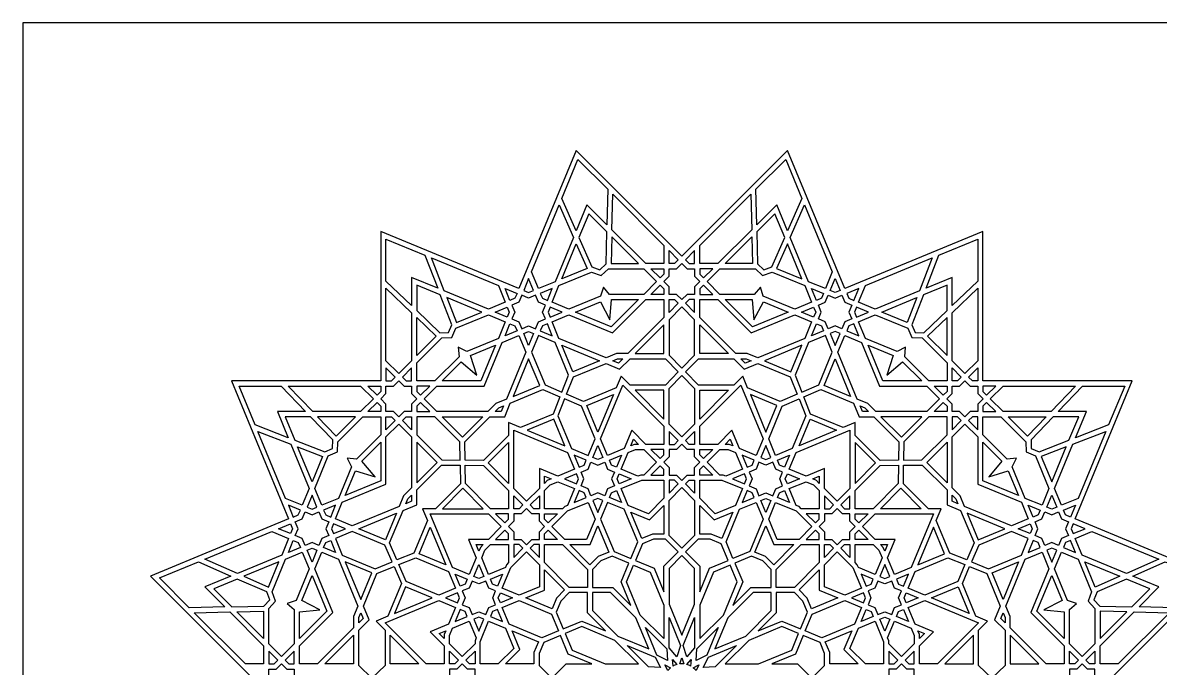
# Model space of a CAD drawing. Extents: x -172 to 1165, y -447 to 585.
# Drawn here: x -172 to 718, y 80 to 585 of the extents above; entities that cross this region are included whole.
import ezdxf

# ---------------------------------------------------------------- set-up
doc = ezdxf.new("R2010")
doc.units = 0
doc.layers.add('DEFAULT_LAYER', color=1, linetype='CONTINUOUS')

msp = doc.modelspace()

# ---------------------------------------------------------------- linework, layer by layer
at = {"layer": 'DEFAULT_LAYER'}
for points in [[(-172.46, -446.63), (1164.76, -446.63), (1164.76, 585.13), (-172.46, 585.13)], [(262.1, 478.07), (285.41, 454.77), (284.79, 427.05), (269.14, 442.7), (260.67, 422.26), (249.49, 447.62)], [(424.74, 478.07), (437.35, 447.62), (426.17, 422.26), (417.7, 442.7), (402.06, 427.05), (401.44, 454.77)], [(289.32, 450.85), (329.4, 410.77), (329.4, 396.6), (315.24, 396.6), (288.7, 423.14)], [(397.52, 450.85), (398.14, 423.14), (371.6, 396.6), (357.44, 396.6), (357.44, 410.77)], [(247.37, 442.51), (258.55, 417.14), (244.19, 382.47), (231.1, 377.05), (225.68, 390.14)], [(439.47, 442.51), (461.16, 390.14), (455.74, 377.05), (442.65, 382.47), (428.29, 417.14)], [(273.03, 394.21), (279.26, 391.82), (284.1, 396.41), (284.66, 421.52), (270.54, 435.64), (262.9, 417.19)], [(402.74, 396.41), (407.58, 391.82), (413.81, 394.21), (423.94, 417.19), (416.3, 435.64), (402.18, 421.52)], [(111.84, 415.83), (142.29, 403.22), (152.32, 377.38), (131.88, 385.85), (131.88, 363.72), (111.84, 382.87)], [(269.25, 392.85), (249.41, 384.63), (260.78, 412.08)], [(288.11, 396.6), (309.58, 396.6), (288.58, 417.61)], [(398.74, 396.6), (377.26, 396.6), (398.27, 417.61)], [(417.59, 392.85), (437.43, 384.63), (426.06, 412.08)], [(575, 415.83), (575, 382.87), (554.96, 363.72), (554.96, 385.85), (534.52, 377.38), (544.55, 403.22)], [(147.4, 401.1), (199.78, 379.41), (205.2, 366.32), (192.11, 360.9), (157.44, 375.26)], [(333.4, 396.6), (333.4, 406.77), (340.59, 399.58), (337.61, 396.6)], [(353.44, 396.6), (353.44, 406.77), (346.25, 399.58), (349.23, 396.6)], [(539.44, 401.1), (529.4, 375.26), (494.73, 360.9), (481.64, 366.32), (487.06, 379.41)], [(281.96, 378.21), (279.67, 371.15), (254.91, 360.9), (241.83, 366.32), (247.25, 379.41), (272.82, 390), (280.18, 387.19), (285.9, 392.6), (313.58, 392.6), (323.6, 382.59), (313.58, 372.57), (286.78, 372.57)], [(329.4, 392.6), (329.4, 388.39), (326.43, 385.41), (319.24, 392.6)], [(343.42, 396.75), (347.57, 392.6), (353.44, 392.6), (353.44, 386.73), (357.59, 382.59), (353.44, 378.44), (353.44, 372.57), (347.57, 372.57), (343.42, 368.42), (339.27, 372.57), (333.4, 372.57), (333.4, 378.44), (329.25, 382.59), (333.4, 386.73), (333.4, 392.6), (339.27, 392.6)], [(357.44, 392.6), (357.44, 388.39), (360.42, 385.41), (367.6, 392.6)], [(404.88, 378.21), (400.06, 372.57), (373.26, 372.57), (363.24, 382.59), (373.26, 392.6), (400.94, 392.6), (406.66, 387.19), (414.02, 390), (439.59, 379.41), (445.01, 366.32), (431.93, 360.9), (407.17, 371.15)], [(227.4, 375.52), (223.51, 384.91), (219.62, 375.52), (223.51, 373.91)], [(459.44, 375.52), (463.33, 384.91), (467.22, 375.52), (463.33, 373.91)], [(111.84, 377.34), (131.88, 358.18), (131.88, 320.65), (121.86, 310.64), (111.84, 320.65)], [(154.03, 342.53), (160.7, 342.71), (163.42, 348.8), (154.33, 372.22), (135.88, 379.86), (135.88, 359.89)], [(208.89, 367.85), (205, 377.24), (214.4, 373.35), (212.78, 369.46)], [(232.63, 373.35), (234.24, 369.46), (238.13, 367.85), (242.02, 377.24)], [(326.43, 379.76), (329.4, 376.78), (329.4, 372.57), (319.24, 372.57)], [(360.42, 379.76), (357.44, 376.78), (357.44, 372.57), (367.6, 372.57)], [(454.21, 373.35), (452.6, 369.46), (448.71, 367.85), (444.82, 377.24)], [(477.95, 367.85), (481.84, 377.24), (472.45, 373.35), (474.06, 369.46)], [(523.42, 348.8), (526.14, 342.71), (532.81, 342.53), (550.96, 359.89), (550.96, 379.86), (532.51, 372.22)], [(575, 377.34), (575, 320.65), (564.98, 310.64), (554.96, 320.65), (554.96, 358.18)], [(167.04, 350.52), (186.88, 358.73), (159.44, 370.1)], [(218.09, 371.82), (215.85, 366.4), (210.42, 364.16), (212.67, 358.73), (210.42, 353.31), (215.85, 351.07), (218.09, 345.65), (223.51, 347.89), (228.93, 345.65), (231.18, 351.07), (236.6, 353.31), (234.36, 358.73), (236.6, 364.16), (231.18, 366.4), (228.93, 371.82), (223.51, 369.58)], [(292.31, 326.21), (284.08, 322.81), (247.25, 338.06), (241.83, 351.15), (254.91, 356.57), (289.08, 342.42), (315.24, 368.57), (329.4, 368.57), (329.4, 354.4), (301.22, 326.21)], [(288.15, 347.13), (260.14, 358.73), (279.65, 366.82), (287.07, 352.54), (288.46, 368.57), (309.58, 368.57)], [(333.4, 368.57), (337.61, 368.57), (340.59, 365.59), (333.4, 358.4)], [(353.44, 368.57), (349.23, 368.57), (346.25, 365.59), (353.44, 358.4)], [(394.53, 326.21), (385.63, 326.21), (357.44, 354.4), (357.44, 368.57), (371.6, 368.57), (397.76, 342.42), (431.93, 356.57), (445.01, 351.15), (439.59, 338.06), (402.76, 322.81)], [(398.7, 347.13), (377.26, 368.57), (398.38, 368.57), (399.77, 352.54), (407.19, 366.82), (426.7, 358.73)], [(468.75, 371.82), (471, 366.4), (476.42, 364.16), (474.17, 358.73), (476.42, 353.31), (471, 351.07), (468.75, 345.65), (463.33, 347.89), (457.91, 345.65), (455.66, 351.07), (450.24, 353.31), (452.49, 358.73), (450.24, 364.16), (455.66, 366.4), (457.91, 371.82), (463.33, 369.58)], [(519.8, 350.52), (499.96, 358.73), (527.4, 370.1)], [(168.41, 331.18), (168.99, 323.78), (150.04, 304.83), (135.88, 304.83), (135.88, 319), (155.45, 338.57), (163.32, 338.78), (166.54, 345.98), (192.11, 356.57), (205.2, 351.15), (199.78, 338.06), (175.02, 327.8)], [(206.73, 362.62), (208.34, 358.73), (206.73, 354.84), (197.34, 358.73)], [(240.3, 362.62), (238.68, 358.73), (240.3, 354.84), (249.69, 358.73)], [(343.42, 314.74), (353.44, 324.98), (353.44, 352.75), (343.42, 362.76), (333.4, 352.75), (333.4, 324.98)], [(446.55, 362.62), (448.16, 358.73), (446.55, 354.84), (437.15, 358.73)], [(480.11, 362.62), (478.5, 358.73), (480.11, 354.84), (489.5, 358.73)], [(518.43, 331.18), (511.82, 327.8), (487.06, 338.06), (481.64, 351.15), (494.73, 356.57), (520.3, 345.98), (523.52, 338.78), (531.39, 338.57), (550.96, 319), (550.96, 304.83), (536.8, 304.83), (517.85, 323.78)], [(151.06, 339.84), (135.88, 324.65), (135.88, 354.36)], [(208.89, 349.62), (212.78, 348.01), (214.4, 344.12), (205, 340.23)], [(238.13, 349.62), (234.24, 348.01), (232.63, 344.12), (242.02, 340.23)], [(306.87, 326.21), (329.4, 326.21), (329.4, 348.75)], [(379.97, 326.21), (357.44, 326.21), (357.44, 348.75)], [(448.71, 349.62), (452.6, 348.01), (454.21, 344.12), (444.82, 340.23)], [(477.95, 349.62), (474.06, 348.01), (472.45, 344.12), (481.84, 340.23)], [(535.78, 339.84), (550.96, 324.65), (550.96, 354.36)], [(197.86, 287.09), (191.56, 280.8), (151.7, 280.8), (141.68, 290.81), (151.7, 300.83), (188.69, 300.83), (202.84, 335), (215.93, 340.42), (221.35, 327.33), (206.09, 290.5)], [(219.62, 341.95), (223.51, 343.56), (227.4, 341.95), (223.51, 332.56)], [(249.48, 296.05), (254.81, 309.35), (244.19, 335), (231.1, 340.42), (225.68, 327.33), (236.3, 301.68)], [(437.36, 296.05), (450.54, 301.68), (461.16, 327.33), (455.74, 340.42), (442.65, 335), (432.03, 309.35)], [(467.22, 341.95), (463.33, 343.56), (459.44, 341.95), (463.33, 332.56)], [(488.98, 287.09), (480.75, 290.5), (465.49, 327.33), (470.91, 340.42), (484, 335), (498.16, 300.83), (535.14, 300.83), (545.16, 290.81), (535.14, 280.8), (495.28, 280.8)], [(186.01, 304.83), (155.7, 304.83), (170.63, 319.76), (182.95, 309.41), (178.1, 324.75), (197.61, 332.83)], [(278.85, 320.64), (258.04, 312.02), (249.41, 332.83)], [(407.99, 320.64), (428.81, 312.02), (437.43, 332.83)], [(500.83, 304.83), (489.23, 332.83), (508.74, 324.75), (503.89, 309.41), (516.21, 319.76), (531.14, 304.83)], [(211.32, 292.67), (232.13, 301.29), (223.51, 322.11)], [(295.81, 308.6), (291.99, 299.37), (266.45, 288.79), (253.16, 294.48), (258.54, 307.9), (284.08, 318.48), (294.72, 314.07), (302.87, 322.21), (330.52, 322.21), (340.62, 311.88), (330.52, 301.54), (302.87, 301.54)], [(293.79, 318.78), (289.3, 320.64), (293.1, 322.21), (297.22, 322.21)], [(391.03, 308.6), (383.97, 301.54), (356.32, 301.54), (346.22, 311.88), (356.32, 322.21), (383.97, 322.21), (392.12, 314.07), (402.76, 318.48), (428.3, 307.9), (433.69, 294.48), (420.39, 288.79), (394.85, 299.37)], [(393.06, 318.78), (389.63, 322.21), (393.74, 322.21), (397.54, 320.64)], [(475.52, 292.67), (454.71, 301.29), (463.33, 322.11)], [(119.03, 307.81), (111.84, 315), (111.84, 304.83), (116.05, 304.83)], [(124.69, 307.81), (127.67, 304.83), (131.88, 304.83), (131.88, 315)], [(562.15, 307.81), (559.18, 304.83), (554.96, 304.83), (554.96, 315)], [(567.81, 307.81), (575, 315), (575, 304.83), (570.79, 304.83)], [(111.84, 300.83), (117.71, 300.83), (121.86, 304.98), (126.01, 300.83), (131.88, 300.83), (131.88, 294.96), (136.03, 290.81), (131.88, 286.66), (131.88, 280.8), (126.01, 280.8), (121.86, 276.65), (117.71, 280.8), (111.84, 280.8), (111.84, 286.66), (107.69, 290.81), (111.84, 294.96)], [(343.42, 309.02), (353.44, 298.77), (353.44, 271.01), (343.42, 260.99), (333.4, 271.01), (333.4, 298.77)], [(575, 300.83), (575, 294.96), (579.15, 290.81), (575, 286.66), (575, 280.8), (569.13, 280.8), (564.98, 276.65), (560.83, 280.8), (554.96, 280.8), (554.96, 286.66), (550.82, 290.81), (554.96, 294.96), (554.96, 300.83), (560.83, 300.83), (564.98, 304.98), (569.13, 300.83)], [(-3.16, 300.83), (29.8, 300.83), (48.95, 280.8), (26.82, 280.8), (35.29, 260.35), (9.45, 270.38)], [(35.33, 300.83), (92.02, 300.83), (102.04, 290.81), (92.02, 280.8), (54.49, 280.8)], [(104.87, 293.64), (97.68, 300.83), (107.84, 300.83), (107.84, 296.62)], [(135.88, 300.83), (135.88, 296.62), (138.85, 293.64), (146.04, 300.83)], [(207.84, 272.16), (207.84, 262.18), (188.29, 242.63), (173.84, 242.79), (173.67, 257.25), (193.22, 276.8), (204.74, 276.8), (209.15, 287.44), (234.69, 298.02), (247.99, 292.34), (242.61, 278.92), (217.07, 268.34)], [(289.82, 294.15), (277.63, 264.71), (269.01, 285.53)], [(304.25, 266.17), (298.3, 251.82), (285.22, 246.4), (279.8, 259.48), (297.22, 301.54), (329.4, 269.35), (329.4, 255.18), (315.24, 255.18)], [(306.87, 297.54), (329.4, 275.01), (329.4, 297.54)], [(382.59, 266.17), (371.6, 255.18), (357.44, 255.18), (357.44, 269.35), (389.63, 301.54), (407.05, 259.48), (401.62, 246.4), (388.54, 251.82)], [(379.97, 297.54), (357.44, 275.01), (357.44, 297.54)], [(397.02, 294.15), (409.21, 264.71), (417.83, 285.53)], [(479, 272.16), (469.77, 268.34), (444.23, 278.92), (438.85, 292.34), (452.15, 298.02), (477.69, 287.44), (482.1, 276.8), (493.62, 276.8), (513.17, 257.25), (513.01, 242.79), (498.55, 242.63), (479, 262.18)], [(550.96, 300.83), (550.96, 296.62), (547.99, 293.64), (540.8, 300.83)], [(581.98, 293.64), (589.16, 300.83), (579, 300.83), (579, 296.62)], [(651.51, 300.83), (632.35, 280.8), (594.82, 280.8), (584.8, 290.81), (594.82, 300.83)], [(690, 300.83), (677.39, 270.38), (651.55, 260.35), (660.02, 280.8), (637.89, 280.8), (657.04, 300.83)], [(104.87, 287.98), (107.84, 285.01), (107.84, 280.8), (97.68, 280.8)], [(138.85, 287.98), (135.88, 285.01), (135.88, 280.8), (146.04, 280.8)], [(202.07, 280.8), (197.22, 280.8), (200.13, 283.7), (203.93, 285.28)], [(251.67, 290.76), (246.33, 277.47), (256.96, 251.82), (270.05, 246.4), (275.47, 259.48), (264.84, 285.13)], [(435.17, 290.76), (440.51, 277.47), (429.88, 251.82), (416.8, 246.4), (411.38, 259.48), (422, 285.13)], [(484.77, 280.8), (482.91, 285.28), (486.71, 283.7), (489.62, 280.8)], [(547.99, 287.98), (550.96, 285.01), (550.96, 280.8), (540.8, 280.8)], [(581.98, 287.98), (579, 285.01), (579, 280.8), (589.16, 280.8)], [(63.87, 249.25), (69.96, 251.97), (70.14, 258.64), (52.78, 276.8), (32.81, 276.8), (40.45, 258.34)], [(81.5, 244.26), (84.87, 237.65), (74.61, 212.89), (61.52, 207.47), (56.1, 220.56), (66.7, 246.13), (73.89, 249.35), (74.1, 257.22), (93.68, 276.8), (107.84, 276.8), (107.84, 262.63), (88.89, 243.68)], [(72.83, 261.61), (88.02, 276.8), (58.31, 276.8)], [(111.84, 276.8), (116.05, 276.8), (119.03, 273.82), (111.84, 266.63)], [(124.69, 273.82), (127.67, 276.8), (131.88, 276.8), (131.88, 266.63)], [(169.84, 242.84), (169.67, 257.16), (150.04, 276.8), (135.88, 276.8), (135.88, 262.63), (155.51, 243)], [(187.56, 276.8), (171.63, 260.86), (155.7, 276.8)], [(499.28, 276.8), (515.21, 260.86), (531.14, 276.8)], [(517.01, 242.84), (531.33, 243), (550.96, 262.63), (550.96, 276.8), (536.8, 276.8), (517.17, 257.16)], [(562.15, 273.82), (559.18, 276.8), (554.96, 276.8), (554.96, 266.63)], [(575, 276.8), (570.79, 276.8), (567.81, 273.82), (575, 266.63)], [(605.35, 244.26), (597.95, 243.68), (579, 262.63), (579, 276.8), (593.16, 276.8), (612.74, 257.22), (612.95, 249.35), (620.15, 246.13), (630.74, 220.56), (625.32, 207.47), (612.23, 212.89), (601.97, 237.65)], [(614.01, 261.61), (598.82, 276.8), (628.53, 276.8)], [(616.7, 258.64), (616.88, 251.97), (622.97, 249.25), (646.39, 258.34), (654.03, 276.8), (634.06, 276.8)], [(125.58, 214.81), (122.17, 206.58), (85.34, 191.32), (72.25, 196.75), (77.67, 209.83), (111.84, 223.99), (111.84, 260.97), (121.86, 270.99), (131.88, 260.97), (131.88, 221.11)], [(222.29, 266.18), (251.73, 253.98), (243.11, 274.8)], [(464.55, 266.18), (435.11, 253.98), (443.73, 274.8)], [(561.26, 214.81), (554.96, 221.11), (554.96, 260.97), (564.98, 270.99), (575, 260.97), (575, 223.99), (609.17, 209.83), (614.59, 196.75), (601.5, 191.32), (564.67, 206.58)], [(11.57, 265.27), (37.41, 255.23), (51.77, 220.56), (46.35, 207.47), (33.26, 212.89)], [(231.87, 236.19), (231.87, 220.65), (221.86, 210.64), (211.84, 220.65), (211.84, 266.18), (253.9, 248.76), (259.32, 235.67), (246.23, 230.25)], [(306.44, 255.18), (303.53, 253.98), (305.66, 259.11), (309.58, 255.18)], [(333.4, 255.18), (337.61, 255.18), (340.59, 258.16), (333.4, 265.35)], [(353.44, 255.18), (349.23, 255.18), (346.25, 258.16), (353.44, 265.35)], [(380.41, 255.18), (377.26, 255.18), (381.19, 259.11), (383.31, 253.98)], [(454.97, 236.19), (440.61, 230.25), (427.52, 235.67), (432.95, 248.76), (475, 266.18), (475, 220.65), (464.98, 210.64), (454.97, 220.65)], [(675.27, 265.27), (653.58, 212.89), (640.49, 207.47), (635.07, 220.56), (649.43, 255.23)], [(62.16, 245.63), (53.94, 225.79), (42.57, 253.23)], [(107.84, 226.66), (79.84, 215.06), (87.92, 234.57), (103.26, 229.72), (92.91, 242.04), (107.84, 256.97)], [(135.88, 225.11), (151.81, 241.04), (135.88, 256.97)], [(207.84, 256.52), (207.84, 224.65), (191.91, 240.59)], [(281.52, 244.86), (277.63, 243.25), (273.74, 244.86), (277.63, 254.26)], [(311.22, 231.15), (309.03, 230.25), (295.95, 235.67), (301.37, 248.76), (307.23, 251.18), (313.58, 251.18), (323.6, 241.17), (313.58, 231.15)], [(326.43, 244), (329.4, 246.97), (329.4, 251.18), (319.24, 251.18)], [(343.42, 227), (347.57, 231.15), (353.44, 231.15), (353.44, 237.02), (357.59, 241.17), (353.44, 245.32), (353.44, 251.18), (347.57, 251.18), (343.42, 255.33), (339.27, 251.18), (333.4, 251.18), (333.4, 245.32), (329.25, 241.17), (333.4, 237.02), (333.4, 231.15), (339.27, 231.15)], [(360.42, 244), (357.44, 246.97), (357.44, 251.18), (367.6, 251.18)], [(375.62, 231.15), (373.26, 231.15), (363.24, 241.17), (373.26, 251.18), (379.61, 251.18), (385.47, 248.76), (390.9, 235.67), (377.81, 230.25)], [(405.32, 244.86), (409.21, 243.25), (413.1, 244.86), (409.21, 254.26)], [(479, 256.52), (479, 224.65), (494.93, 240.59)], [(550.96, 225.11), (535.03, 241.04), (550.96, 256.97)], [(579, 226.66), (579, 256.97), (593.93, 242.04), (583.58, 229.72), (598.92, 234.57), (607, 215.06)], [(624.69, 245.63), (632.9, 225.79), (644.27, 253.23)], [(263.01, 237.2), (266.9, 238.81), (268.51, 242.7), (259.12, 246.59)], [(283.05, 214.99), (277.63, 217.24), (272.21, 214.99), (269.96, 220.41), (264.54, 222.66), (266.79, 228.08), (264.54, 233.5), (269.96, 235.75), (272.21, 241.17), (277.63, 238.92), (283.05, 241.17), (285.3, 235.75), (290.72, 233.5), (288.47, 228.08), (290.72, 222.66), (285.3, 220.41)], [(292.25, 237.2), (288.36, 238.81), (286.75, 242.7), (296.14, 246.59)], [(394.59, 237.2), (398.48, 238.81), (400.09, 242.7), (390.7, 246.59)], [(403.79, 214.99), (409.21, 217.24), (414.63, 214.99), (416.88, 220.41), (422.3, 222.66), (420.05, 228.08), (422.3, 233.5), (416.88, 235.75), (414.63, 241.17), (409.21, 238.92), (403.79, 241.17), (401.54, 235.75), (396.12, 233.5), (398.37, 228.08), (396.12, 222.66), (401.54, 220.41)], [(423.83, 237.2), (419.94, 238.81), (418.33, 242.7), (427.72, 246.59)], [(140.51, 204.83), (144.33, 195.61), (133.75, 170.07), (120.33, 164.68), (114.65, 177.98), (125.23, 203.52), (135.88, 207.93), (135.88, 219.45), (155.42, 239), (169.88, 238.84), (170.04, 224.38), (150.5, 204.83)], [(173.88, 238.79), (188.21, 238.63), (207.84, 219), (207.84, 204.83), (193.67, 204.83), (174.04, 224.46)], [(260.85, 224.19), (262.46, 228.08), (260.85, 231.97), (251.46, 228.08)], [(303.81, 228.08), (294.41, 224.19), (292.8, 228.08), (294.41, 231.97)], [(319.24, 231.15), (329.4, 231.15), (329.4, 235.36), (326.43, 238.34)], [(367.6, 231.15), (357.44, 231.15), (357.44, 235.36), (360.42, 238.34)], [(383.03, 228.08), (392.43, 224.19), (394.04, 228.08), (392.43, 231.97)], [(425.99, 224.19), (424.38, 228.08), (425.99, 231.97), (435.39, 228.08)], [(512.96, 238.79), (512.8, 224.46), (493.17, 204.83), (479, 204.83), (479, 219), (498.63, 238.63)], [(546.33, 204.83), (536.34, 204.83), (516.8, 224.38), (516.96, 238.84), (531.42, 239), (550.96, 219.45), (550.96, 207.93), (561.61, 203.52), (572.19, 177.98), (566.51, 164.68), (553.09, 170.07), (542.51, 195.61)], [(238.1, 226.88), (235.87, 224.65), (235.87, 230.21), (241, 228.08)], [(251.71, 206.5), (250.04, 204.83), (235.87, 204.83), (235.87, 219), (240.36, 223.49), (246.23, 225.92), (259.32, 220.5), (253.9, 207.41)], [(317.25, 200.83), (301.37, 207.41), (295.95, 220.5), (312.01, 227.15), (329.4, 227.15), (329.4, 212.98)], [(333.4, 227.15), (333.4, 216.98), (340.59, 224.17), (337.61, 227.15)], [(353.44, 227.15), (353.44, 216.98), (346.25, 224.17), (349.23, 227.15)], [(369.59, 200.83), (357.44, 212.98), (357.44, 227.15), (374.83, 227.15), (390.9, 220.5), (385.47, 207.41)], [(435.13, 206.5), (432.95, 207.41), (427.52, 220.5), (440.61, 225.92), (446.48, 223.49), (450.97, 219), (450.97, 204.83), (436.8, 204.83)], [(448.74, 226.88), (445.84, 228.08), (450.97, 230.21), (450.97, 224.65)], [(50.05, 205.94), (53.94, 204.33), (57.83, 205.94), (53.94, 215.33)], [(131.88, 210.6), (127.39, 208.74), (128.97, 212.54), (131.88, 215.45)], [(156.15, 204.83), (188.02, 204.83), (172.09, 220.76)], [(219.03, 207.81), (216.05, 204.83), (211.84, 204.83), (211.84, 215)], [(231.87, 204.83), (227.66, 204.83), (224.69, 207.81), (231.87, 215)], [(259.12, 209.57), (268.51, 213.46), (266.9, 217.35), (263.01, 218.96)], [(292.25, 218.96), (296.14, 209.57), (286.75, 213.46), (288.36, 217.35)], [(343.42, 221.34), (353.44, 211.33), (353.44, 183.82), (343.42, 173.8), (333.4, 183.82), (333.4, 211.33)], [(394.59, 218.96), (390.7, 209.57), (400.09, 213.46), (398.48, 217.35)], [(427.72, 209.57), (418.33, 213.46), (419.94, 217.35), (423.83, 218.96)], [(454.97, 204.83), (459.18, 204.83), (462.16, 207.81), (454.97, 215)], [(467.81, 207.81), (470.79, 204.83), (475, 204.83), (475, 215)], [(530.69, 204.83), (498.82, 204.83), (514.76, 220.76)], [(554.96, 210.6), (554.96, 215.45), (557.87, 212.54), (559.45, 208.74)], [(636.79, 205.94), (632.9, 204.33), (629.01, 205.94), (632.9, 215.33)], [(44.82, 203.78), (35.43, 207.67), (39.32, 198.28), (43.21, 199.89)], [(63.05, 203.78), (64.67, 199.89), (68.56, 198.28), (72.45, 207.67)], [(231.87, 180.8), (231.87, 186.67), (236.02, 190.81), (231.87, 194.96), (231.87, 200.83), (226.01, 200.83), (221.86, 204.98), (217.71, 200.83), (211.84, 200.83), (211.84, 194.96), (207.69, 190.81), (211.84, 186.67), (211.84, 180.8), (217.71, 180.8), (221.86, 176.65), (226.01, 180.8)], [(268.89, 180.8), (251.7, 180.8), (241.68, 190.81), (253.98, 203.11), (270.05, 209.77), (275.47, 196.68)], [(273.74, 211.3), (277.63, 201.91), (281.52, 211.3), (277.63, 212.91)], [(285.22, 209.77), (279.8, 196.68), (290.32, 171.27), (303.41, 165.84), (308.83, 178.93), (298.3, 204.35)], [(320.4, 184.99), (312.08, 181.55), (303.53, 202.18), (318.19, 196.11), (329.4, 207.33), (329.4, 184.99)], [(366.44, 184.99), (357.44, 184.99), (357.44, 207.33), (368.65, 196.11), (383.31, 202.18), (374.76, 181.55)], [(401.62, 209.77), (407.05, 196.68), (396.52, 171.27), (383.43, 165.84), (378.01, 178.93), (388.54, 204.35)], [(413.1, 211.3), (409.21, 201.91), (405.32, 211.3), (409.21, 212.91)], [(417.95, 180.8), (411.38, 196.68), (416.8, 209.77), (432.86, 203.11), (445.16, 190.81), (435.14, 180.8)], [(454.97, 180.8), (460.83, 180.8), (464.98, 176.65), (469.13, 180.8), (475, 180.8), (475, 186.67), (479.15, 190.81), (475, 194.96), (475, 200.83), (469.13, 200.83), (464.98, 204.98), (460.83, 200.83), (454.97, 200.83), (454.97, 194.96), (450.82, 190.81), (454.97, 186.67)], [(623.79, 203.78), (622.18, 199.89), (618.29, 198.28), (614.39, 207.67)], [(642.02, 203.78), (651.41, 207.67), (647.52, 198.28), (643.63, 199.89)], [(40.85, 194.58), (46.27, 196.83), (48.52, 202.25), (53.94, 200), (59.36, 202.25), (61.6, 196.83), (67.03, 194.58), (64.78, 189.16), (67.03, 183.74), (61.6, 181.49), (59.36, 176.07), (53.94, 178.32), (48.52, 176.07), (46.27, 181.49), (40.85, 183.74), (43.09, 189.16)], [(120, 201.35), (111.38, 180.54), (90.57, 189.16)], [(176.48, 180.8), (182.43, 166.44), (177, 153.35), (163.92, 158.78), (146.5, 200.83), (192.02, 200.83), (202.03, 190.81), (192.02, 180.8)], [(204.86, 193.64), (207.84, 196.62), (207.84, 200.83), (197.67, 200.83)], [(246.04, 200.83), (238.85, 193.64), (235.87, 196.62), (235.87, 200.83)], [(440.8, 200.83), (447.99, 193.64), (450.97, 196.62), (450.97, 200.83)], [(481.98, 193.64), (479, 196.62), (479, 200.83), (489.17, 200.83)], [(510.36, 180.8), (494.82, 180.8), (484.81, 190.81), (494.82, 200.83), (540.34, 200.83), (522.92, 158.78), (509.84, 153.35), (504.42, 166.44)], [(566.84, 201.35), (575.46, 180.54), (596.28, 189.16)], [(645.99, 194.58), (643.75, 189.16), (645.99, 183.74), (640.57, 181.49), (638.33, 176.07), (632.9, 178.32), (627.48, 176.07), (625.24, 181.49), (619.82, 183.74), (622.06, 189.16), (619.82, 194.58), (625.24, 196.83), (627.48, 202.25), (632.9, 200), (638.33, 202.25), (640.57, 196.83)], [(-29.84, 165.3), (22.54, 186.99), (35.62, 181.57), (30.2, 168.49), (-4.47, 154.12)], [(37.15, 185.27), (27.76, 189.16), (37.15, 193.05), (38.77, 189.16)], [(70.72, 193.05), (69.11, 189.16), (70.72, 185.27), (80.11, 189.16)], [(116.62, 163.19), (110.99, 176.37), (85.34, 186.99), (72.25, 181.57), (77.67, 168.49), (103.32, 157.86)], [(146.5, 190.38), (158.69, 160.94), (137.87, 169.56)], [(207.84, 180.8), (207.84, 185.01), (204.86, 187.99), (197.67, 180.8)], [(238.85, 187.99), (246.04, 180.8), (235.87, 180.8), (235.87, 185.01)], [(277.86, 167.37), (271.49, 161), (255.7, 176.8), (271.56, 176.8), (277.63, 191.45), (286.18, 170.82)], [(408.98, 167.37), (400.66, 170.82), (409.21, 191.45), (415.28, 176.8), (431.14, 176.8), (415.35, 161)], [(447.99, 187.99), (440.8, 180.8), (450.97, 180.8), (450.97, 185.01)], [(479, 180.8), (479, 185.01), (481.98, 187.99), (489.17, 180.8)], [(540.34, 190.38), (528.15, 160.94), (548.97, 169.56)], [(570.22, 163.19), (583.52, 157.86), (609.17, 168.49), (614.59, 181.57), (601.5, 186.99), (575.85, 176.37)], [(616.12, 193.05), (617.73, 189.16), (616.12, 185.27), (606.73, 189.16)], [(649.69, 185.27), (659.08, 189.16), (649.69, 193.05), (648.08, 189.16)], [(716.68, 165.3), (691.31, 154.12), (656.64, 168.49), (651.22, 181.57), (664.31, 186.99)], [(39.32, 180.04), (43.21, 178.43), (44.82, 174.54), (35.43, 170.65)], [(63.05, 174.54), (64.67, 178.43), (68.56, 180.04), (72.45, 170.65)], [(321.19, 180.99), (312.53, 177.4), (307.11, 164.31), (321.72, 158.26), (329.4, 139.72), (329.4, 159.79), (340.59, 170.97), (330.58, 180.99)], [(365.65, 180.99), (356.27, 180.99), (346.25, 170.97), (357.44, 159.79), (357.44, 139.72), (365.12, 158.26), (379.74, 164.31), (374.31, 177.4)], [(623.79, 174.54), (622.18, 178.43), (618.29, 180.04), (614.39, 170.65)], [(647.52, 180.04), (643.63, 178.43), (642.02, 174.54), (651.41, 170.65)], [(34.46, 130.71), (40.1, 125.89), (40.1, 99.09), (30.09, 89.07), (20.07, 99.09), (20.07, 126.77), (25.49, 132.49), (22.67, 139.85), (33.26, 165.42), (46.35, 170.84), (51.77, 157.76), (41.52, 133)], [(86.46, 120.36), (86.46, 111.46), (58.27, 83.27), (44.1, 83.27), (44.1, 97.43), (70.26, 123.59), (56.1, 157.76), (61.52, 170.84), (74.61, 165.42), (89.87, 128.59)], [(50.05, 172.38), (53.94, 173.99), (57.83, 172.38), (53.94, 162.98)], [(185.79, 174.57), (184.59, 171.67), (182.47, 176.8), (188.02, 176.8)], [(206.17, 160.96), (205.26, 158.78), (192.18, 153.35), (186.76, 166.44), (189.18, 172.31), (193.67, 176.8), (207.84, 176.8), (207.84, 162.63)], [(231.87, 143.78), (215.99, 137.21), (202.9, 142.63), (209.56, 158.69), (221.86, 170.99), (231.87, 160.97)], [(211.84, 166.63), (219.03, 173.82), (216.05, 176.8), (211.84, 176.8)], [(224.69, 173.82), (231.87, 166.63), (231.87, 176.8), (227.66, 176.8)], [(235.87, 176.8), (250.04, 176.8), (269.49, 157.35), (269.49, 143.18), (255.33, 143.18), (235.87, 162.63)], [(450.97, 176.8), (450.97, 162.63), (431.52, 143.18), (417.35, 143.18), (417.35, 157.35), (436.8, 176.8)], [(462.16, 173.82), (454.97, 166.63), (454.97, 176.8), (459.18, 176.8)], [(454.97, 143.78), (454.97, 160.97), (464.98, 170.99), (477.28, 158.69), (483.94, 142.63), (470.85, 137.21)], [(475, 166.63), (467.81, 173.82), (470.79, 176.8), (475, 176.8)], [(480.67, 160.96), (479, 162.63), (479, 176.8), (493.17, 176.8), (497.66, 172.31), (500.09, 166.44), (494.66, 153.35), (481.58, 158.78)], [(501.05, 174.57), (498.82, 176.8), (504.38, 176.8), (502.25, 171.67)], [(600.38, 120.36), (596.97, 128.59), (612.23, 165.42), (625.32, 170.84), (630.74, 157.76), (616.59, 123.59), (642.74, 97.43), (642.74, 83.27), (628.57, 83.27), (600.38, 111.46)], [(636.79, 172.38), (632.9, 173.99), (629.01, 172.38), (632.9, 162.98)], [(652.38, 130.71), (645.32, 133), (635.07, 157.76), (640.49, 170.84), (653.58, 165.42), (664.17, 139.85), (661.36, 132.49), (666.77, 126.77), (666.77, 99.09), (656.76, 89.07), (646.74, 99.09), (646.74, 125.89)], [(-65.4, 150.57), (-34.95, 163.18), (-9.58, 152.01), (-30.03, 143.54), (-14.38, 127.89), (-42.09, 127.27)], [(19.82, 143.42), (28.04, 163.26), (0.59, 151.89)], [(92.03, 133.82), (100.65, 154.64), (79.84, 163.26)], [(121.91, 161.01), (135.21, 166.34), (160.86, 155.71), (166.28, 142.63), (153.19, 137.21), (127.54, 147.83)], [(188.48, 151.82), (184.59, 150.21), (180.7, 151.82), (184.59, 161.22)], [(280.12, 163.98), (273.49, 157.35), (273.49, 143.18), (289.31, 143.18), (303.5, 128.99), (295.82, 147.53), (301.88, 162.15), (288.79, 167.57)], [(329.4, 103.09), (310.89, 121.6), (300.15, 147.53), (305.58, 160.62), (318.66, 155.2), (329.4, 129.27)], [(343.42, 105.88), (353.44, 130.06), (353.44, 158.13), (343.42, 168.15), (333.4, 158.13), (333.4, 130.06)], [(357.44, 103.09), (375.95, 121.6), (386.69, 147.53), (381.27, 160.62), (368.18, 155.2), (357.44, 129.27)], [(406.72, 163.98), (398.05, 167.57), (384.96, 162.15), (391.02, 147.53), (383.34, 128.99), (397.53, 143.18), (413.35, 143.18), (413.35, 157.35)], [(498.36, 151.82), (502.25, 150.21), (506.14, 151.82), (502.25, 161.22)], [(564.93, 161.01), (559.3, 147.83), (533.65, 137.21), (520.56, 142.63), (525.99, 155.71), (551.63, 166.34)], [(594.81, 133.82), (586.19, 154.64), (607, 163.26)], [(667.02, 143.42), (658.8, 163.26), (686.25, 151.89)], [(752.24, 150.57), (728.94, 127.27), (701.22, 127.89), (716.87, 143.54), (696.43, 152.01), (721.79, 163.18)], [(65.54, 124.53), (44.1, 103.09), (44.1, 124.21), (60.14, 125.6), (45.86, 133.02), (53.94, 152.53)], [(104.07, 116.86), (111.13, 109.8), (111.13, 82.15), (100.8, 72.05), (90.46, 82.15), (90.46, 109.8), (98.61, 117.95), (94.2, 128.59), (104.78, 154.13), (118.19, 159.52), (123.88, 146.22), (113.3, 120.68)], [(175.47, 149.66), (173.86, 145.77), (169.97, 144.16), (166.08, 153.55)], [(203.1, 153.55), (199.21, 144.16), (195.32, 145.77), (193.71, 149.66)], [(245.3, 134.81), (241.85, 126.49), (221.22, 135.04), (235.87, 141.11), (235.87, 156.97), (251.67, 141.18)], [(441.54, 134.81), (435.17, 141.18), (450.97, 156.97), (450.97, 141.11), (465.62, 135.04), (444.99, 126.49)], [(483.74, 153.55), (487.63, 144.16), (491.52, 145.77), (493.13, 149.66)], [(511.37, 149.66), (512.98, 145.77), (516.87, 144.16), (520.76, 153.55)], [(582.77, 116.86), (573.54, 120.68), (562.96, 146.22), (568.65, 159.52), (582.07, 154.13), (592.65, 128.59), (588.24, 117.95), (596.38, 109.8), (596.38, 82.15), (586.05, 72.05), (575.71, 82.15), (575.71, 109.8)], [(621.3, 124.53), (632.9, 152.53), (640.98, 133.02), (626.71, 125.6), (642.74, 124.21), (642.74, 103.09)], [(16.26, 128.57), (20.85, 133.41), (18.47, 139.64), (-4.52, 149.77), (-22.97, 142.13), (-8.85, 128.01)], [(118.52, 122.85), (147.96, 135.04), (127.15, 143.66)], [(197.68, 129.62), (195.43, 135.04), (197.68, 140.46), (192.26, 142.71), (190.01, 148.13), (184.59, 145.88), (179.17, 148.13), (176.92, 142.71), (171.5, 140.46), (173.75, 135.04), (171.5, 129.62), (176.92, 127.37), (179.17, 121.95), (184.59, 124.2), (190.01, 121.95), (192.26, 127.37)], [(489.16, 129.62), (494.58, 127.37), (496.83, 121.95), (502.25, 124.2), (507.67, 121.95), (509.92, 127.37), (515.34, 129.62), (513.09, 135.04), (515.34, 140.46), (509.92, 142.71), (507.67, 148.13), (502.25, 145.88), (496.83, 148.13), (494.58, 142.71), (489.16, 140.46), (491.41, 135.04)], [(568.32, 122.85), (538.88, 135.04), (559.7, 143.66)], [(668.37, 139.64), (665.99, 133.41), (670.58, 128.57), (695.69, 128.01), (709.81, 142.13), (691.36, 149.77)], [(167.81, 131.15), (169.42, 135.04), (167.81, 138.93), (158.41, 135.04)], [(201.37, 138.93), (210.77, 135.04), (201.37, 131.15), (199.76, 135.04)], [(248.69, 132.55), (245.1, 123.88), (250.52, 110.79), (265.14, 116.85), (283.68, 109.17), (269.49, 123.36), (269.49, 139.18), (255.33, 139.18)], [(317.52, 95.15), (307.5, 119.33), (287.66, 139.18), (273.49, 139.18), (273.49, 125.01), (293.34, 105.17)], [(369.32, 95.15), (393.5, 105.17), (413.35, 125.01), (413.35, 139.18), (399.18, 139.18), (379.34, 119.33)], [(438.15, 132.55), (431.52, 139.18), (417.35, 139.18), (417.35, 123.36), (403.16, 109.17), (421.7, 116.85), (436.32, 110.79), (441.74, 123.88)], [(485.47, 138.93), (476.08, 135.04), (485.47, 131.15), (487.08, 135.04)], [(519.03, 131.15), (517.42, 135.04), (519.03, 138.93), (528.43, 135.04)], [(146.5, 108.42), (157.49, 97.43), (157.49, 83.27), (143.32, 83.27), (111.13, 115.46), (153.19, 132.88), (166.28, 127.45), (160.86, 114.37)], [(175.47, 120.42), (173.86, 124.31), (169.97, 125.92), (166.08, 116.53)], [(193.71, 120.42), (203.1, 116.53), (199.21, 125.92), (195.32, 124.31)], [(202.9, 127.45), (215.99, 132.88), (241.41, 122.35), (246.83, 109.26), (233.74, 103.84), (208.33, 114.37)], [(483.94, 127.45), (478.52, 114.37), (453.1, 103.84), (440.01, 109.26), (445.43, 122.35), (470.85, 132.88)], [(493.13, 120.42), (483.74, 116.53), (487.63, 125.92), (491.52, 124.31)], [(511.37, 120.42), (512.98, 124.31), (516.87, 125.92), (520.76, 116.53)], [(540.34, 108.42), (525.99, 114.37), (520.56, 127.45), (533.65, 132.88), (575.71, 115.46), (543.52, 83.27), (529.35, 83.27), (529.35, 97.43)], [(-38.18, 123.35), (-10.47, 123.97), (16.07, 97.43), (16.07, 83.27), (1.9, 83.27)], [(16.07, 124.57), (16.07, 103.09), (-4.94, 124.1)], [(93.89, 118.89), (90.46, 115.46), (90.46, 119.57), (92.03, 123.37)], [(181.52, 101.45), (181.52, 99.09), (171.5, 89.07), (161.49, 99.09), (161.49, 105.44), (163.92, 111.31), (177, 116.73), (182.43, 103.64)], [(184.59, 108.86), (188.48, 118.26), (184.59, 119.87), (180.7, 118.26)], [(211.84, 95.42), (199.69, 83.27), (185.52, 83.27), (185.52, 100.66), (192.18, 116.73), (205.26, 111.31)], [(339.49, 89), (333.4, 95.99), (333.4, 119.61), (342.44, 97.79)], [(347.35, 89), (344.4, 97.79), (353.44, 119.61), (353.44, 95.99)], [(475, 95.42), (481.58, 111.31), (494.66, 116.73), (501.32, 100.66), (501.32, 83.27), (487.15, 83.27)], [(502.25, 108.86), (498.36, 118.26), (502.25, 119.87), (506.14, 118.26)], [(505.32, 101.45), (504.42, 103.64), (509.84, 116.73), (522.92, 111.31), (525.35, 105.44), (525.35, 99.09), (515.34, 89.07), (505.32, 99.09)], [(592.95, 118.89), (594.81, 123.37), (596.38, 119.57), (596.38, 115.46)], [(670.77, 124.57), (670.77, 103.09), (691.78, 124.1)], [(725.02, 123.35), (684.94, 83.27), (670.77, 83.27), (670.77, 97.43), (697.31, 123.97)], [(157.49, 106.24), (157.49, 103.09), (153.56, 107.02), (158.69, 109.14)], [(227.68, 92.27), (227.68, 83.27), (205.34, 83.27), (216.56, 94.49), (210.49, 109.14), (231.13, 100.59)], [(309.58, 83.27), (291.07, 101.78), (265.14, 112.52), (252.05, 107.1), (257.48, 94.01), (283.4, 83.27)], [(332.23, 85.99), (323.93, 90.12), (314.89, 111.94), (331.6, 95.24)], [(354.61, 85.99), (355.24, 95.24), (371.95, 111.94), (362.91, 90.12)], [(377.26, 83.27), (403.44, 83.27), (429.37, 94.01), (434.79, 107.1), (421.7, 112.52), (395.77, 101.78)], [(459.16, 92.27), (455.71, 100.59), (476.35, 109.14), (470.28, 94.49), (481.5, 83.27), (459.16, 83.27)], [(529.35, 106.24), (528.15, 109.14), (533.28, 107.02), (529.35, 103.09)], [(86.46, 105.8), (86.46, 83.27), (63.93, 83.27)], [(115.13, 105.8), (137.66, 83.27), (115.13, 83.27)], [(231.68, 91.48), (231.68, 82.1), (241.7, 72.08), (252.89, 83.27), (272.95, 83.27), (254.41, 90.95), (248.36, 105.57), (235.27, 100.14)], [(455.16, 91.48), (451.57, 100.14), (438.48, 105.57), (432.43, 90.95), (413.89, 83.27), (433.96, 83.27), (445.14, 72.08), (455.16, 82.1)], [(571.71, 105.8), (549.18, 83.27), (571.71, 83.27)], [(600.38, 105.8), (600.38, 83.27), (622.91, 83.27)], [(20.07, 83.27), (24.28, 83.27), (27.26, 86.25), (20.07, 93.43)], [(32.91, 86.25), (35.89, 83.27), (40.1, 83.27), (40.1, 93.43)], [(168.68, 86.25), (165.7, 83.27), (161.49, 83.27), (161.49, 93.43)], [(181.52, 93.43), (181.52, 83.27), (177.31, 83.27), (174.33, 86.25)], [(326.68, 80.44), (317.43, 81.07), (300.73, 97.78), (322.55, 88.74)], [(360.16, 80.44), (364.29, 88.74), (386.11, 97.78), (369.41, 81.07)], [(505.32, 93.43), (505.32, 83.27), (509.53, 83.27), (512.51, 86.25)], [(518.17, 86.25), (521.14, 83.27), (525.35, 83.27), (525.35, 93.43)], [(653.93, 86.25), (650.95, 83.27), (646.74, 83.27), (646.74, 93.43)], [(666.77, 83.27), (662.56, 83.27), (659.58, 86.25), (666.77, 93.43)], [(15.92, 69.25), (20.07, 73.4), (20.07, 79.27), (25.94, 79.27), (30.09, 83.42), (34.24, 79.27), (40.1, 79.27), (40.1, 73.4), (44.25, 69.25), (40.1, 65.1), (40.1, 59.23), (34.24, 59.23), (30.09, 55.08), (25.94, 59.23), (20.07, 59.23), (20.07, 65.1)], [(185.67, 69.25), (181.52, 73.4), (181.52, 79.27), (175.65, 79.27), (171.5, 83.42), (167.35, 79.27), (161.49, 79.27), (161.49, 73.4), (157.34, 69.25), (161.49, 65.1), (161.49, 59.23), (167.35, 59.23), (171.5, 55.08), (175.65, 59.23), (181.52, 59.23), (181.52, 65.1)], [(501.17, 69.25), (505.32, 65.1), (505.32, 59.23), (511.19, 59.23), (515.34, 55.08), (519.49, 59.23), (525.35, 59.23), (525.35, 65.1), (529.5, 69.25), (525.35, 73.4), (525.35, 79.27), (519.49, 79.27), (515.34, 83.42), (511.19, 79.27), (505.32, 79.27), (505.32, 73.4)], [(642.59, 69.25), (646.74, 65.1), (646.74, 59.23), (652.61, 59.23), (656.76, 55.08), (660.9, 59.23), (666.77, 59.23), (666.77, 65.1), (670.92, 69.25), (666.77, 73.4), (666.77, 79.27), (660.9, 79.27), (656.76, 83.42), (652.61, 79.27), (646.74, 79.27), (646.74, 73.4)]]:
    msp.add_lwpolyline(points, close=True, dxfattribs=at)
msp.add_lwpolyline([(676.58, 69.25), (759.3, 151.98), (651.22, 196.75), (695.99, 304.83), (579, 304.83), (579, 421.82), (470.91, 377.05), (426.14, 485.13), (343.42, 402.41), (260.7, 485.13), (215.93, 377.05), (107.84, 421.82), (107.84, 304.83), (-9.15, 304.83), (35.62, 196.75), (-72.46, 151.98), (10.26, 69.25)], dxfattribs=at)
for points in [[(332.32, 78.08), (330.07, 82.6), (334.59, 80.35, 0.056896)], [(336.54, 81.65), (336.19, 86.7), (339.51, 82.89, 0.056896)], [(341.81, 83.34), (343.42, 88.13), (345.03, 83.34, 0.056896)], [(347.33, 82.89), (350.65, 86.7), (350.3, 81.65, 0.056896)], [(352.25, 80.35), (356.77, 82.6), (354.52, 78.08, 0.056896)]]:
    msp.add_lwpolyline(points, format="xyb", close=True, dxfattribs=at)

doc.saveas('drawing.dxf')
